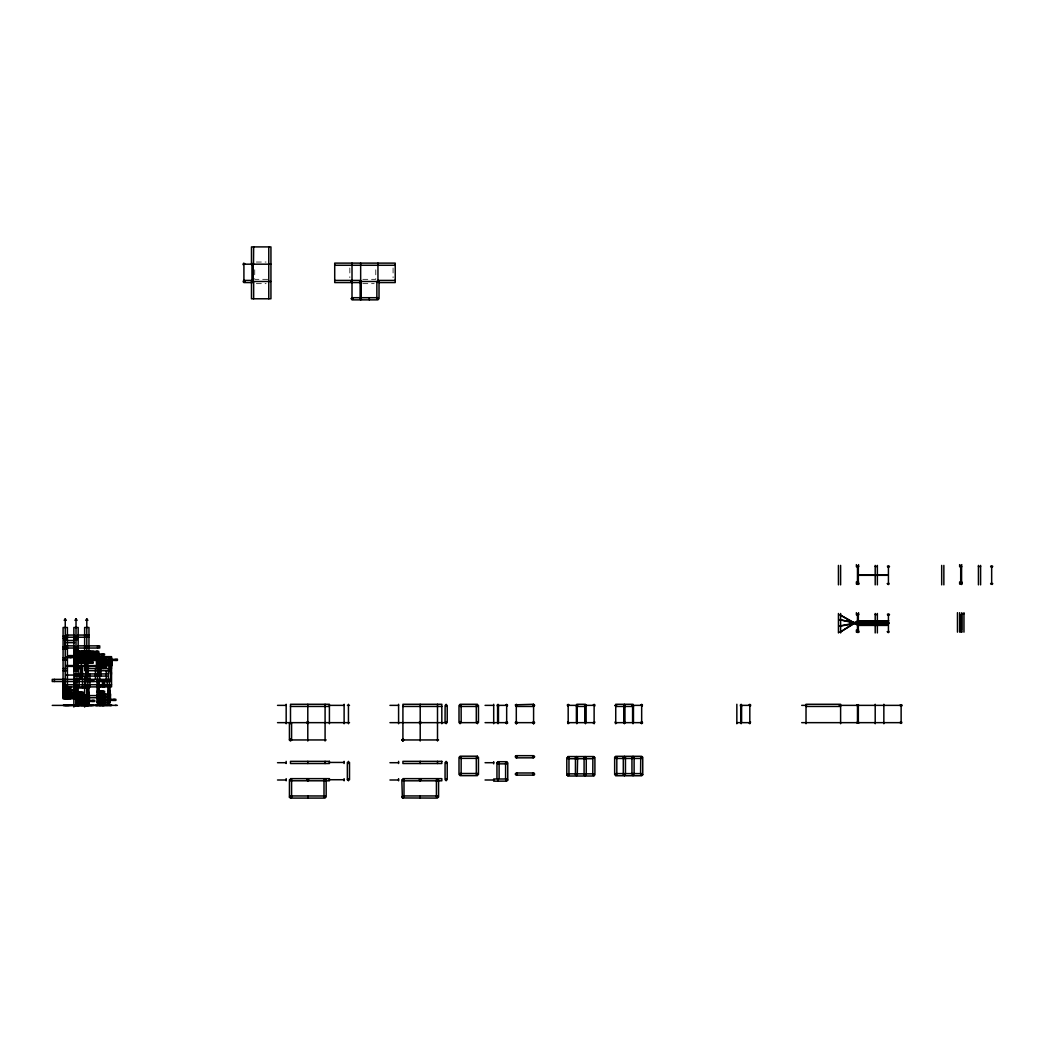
<?xml version="1.0" encoding="UTF-8"?>
<svg xmlns="http://www.w3.org/2000/svg" width="1045" height="1045" viewBox="0 0 1045 1045"><rect width="100%" height="100%" fill="white"/><g stroke="black" fill="none" stroke-linecap="round" stroke-linejoin="round"><path stroke-width="0.75" stroke-dasharray="5 3.75" d="M256.352 262.034L266.07 262.034M267.69 279.328L254.732 279.328L254.732 266.357M362.811 279.328L375.782 279.328L375.782 266.357M256.352 283.652L266.07 283.652M362.811 283.652L374.162 283.652M393.077 267.977L393.077 277.709M349.84 267.977L349.84 277.709"/><path stroke-width="1.5" d="M78.166 704.879L78.166 705.741L78.179 685.86M291.581 722.657L291.581 739.951L290.497 741.023L289.426 739.951L289.426 722.657M401.829 739.951C404.18 736.307 404.18 743.596 401.829 739.951L438.573 739.951M857.88 623.016L839.657 626.203M253.648 246.907L253.504 264.581L251.623 264.581L252.289 263.458M497.093 762.393C499.732 760.669 499.092 765.136 496.989 762.981M505.636 762.589L507.217 762.119L507.439 763.32M507.752 780.053C505.388 782.731 505.388 777.362 507.752 780.053L507.752 762.785M569.225 722.853L567.631 721.99L567.892 723.388M567.879 775.69L566.795 774.933L566.795 757.664L568.82 757.285M566.795 774.933L567.879 774.162L568.924 775.129M576.252 774.188L575.442 774.933L575.442 757.664L577.284 757.129M584.403 757.129L586.219 757.86L584.233 758.043M592.776 775.129L592.881 757.285L594.579 757.129L594.096 758.396M592.737 774.933L594.357 774.267L594.096 775.664M616.811 722.631L615.453 723.362L614.969 722.082M616.811 757.39L616.811 774.658L615.74 775.416L614.656 774.658L614.656 757.39L615.453 756.645L616.772 757.194M625.419 774.854C623.016 777.049 623.016 772.255 625.419 774.463M632.094 757.024L634.106 757.416L632.094 757.795M640.598 773.104L640.742 757.024L642.44 756.867L642.218 758.069M642.753 757.416L642.753 774.685L641.957 775.416L640.637 774.881M960.107 583.593L961.426 584.521L961.909 583.241M858.167 625.459L839.932 614.826L858.415 625.119M308.837 780.001C307.125 782.836 305.662 777.362 308.562 778.956M421.253 780.001C419.528 782.836 418.065 777.362 420.965 778.956M517.34 757.037C516.426 759.362 513.8 755.953 516.295 755.679L533.59 755.679L534.674 756.75L533.59 757.834L516.295 757.834L516.295 755.679L517.053 755.992M532.545 773.77C533.459 771.445 536.072 774.854 533.59 775.129L516.295 775.129L515.211 774.045L516.295 772.973L533.59 772.973L533.59 775.129L532.819 774.815M244.961 281.693C242.544 283.887 242.544 279.093 244.961 281.288M616.772 757.586L615.74 758.147L614.656 757.39M623.342 757.194L625.419 757.194M634.067 774.881L631.99 774.881M640.637 774.489L641.669 773.914L642.753 774.685M64.163 620.364L65.247 618.849L66.318 620.364M74.94 620.364L76.024 618.849L77.095 620.364M64.137 639.827L65.221 638.312L66.292 639.827M85.716 620.364L86.8 618.849L87.871 620.364M74.953 639.827L76.024 638.312L77.108 639.827M517.236 705.897L515.76 706.302L515.355 704.826L533.59 704.278L534.674 705.362L533.59 706.446L516.295 706.446M532.65 704.826L533.59 704.278L533.59 723.741C529.946 721.39 537.234 721.39 533.59 723.741M78.153 652.341L79.211 651.27L80.387 654.523L79.316 655.581L79.237 663.17L77.617 662.621L79.224 662.086L78.153 663.157L77.095 662.086L80.282 663.157L80.282 651.27L77.082 652.341M80.752 655.045L77.552 653.974L77.604 655.058L78.649 653.987L79.668 655.045L79.668 653.974L76.52 655.058M77.604 653.987L78.649 655.058L79.668 653.974M82.49 652.354L83.548 651.283L83.548 652.354L82.49 651.283L82.529 653.438L80.374 655.568M77.552 655.045L80.752 653.974L80.818 660.466L77.552 659.369L77.604 660.466L78.649 659.382L79.668 660.453L79.668 659.369L76.52 660.466M77.604 659.382L78.649 660.466L79.668 659.369M82.49 657.762L83.548 656.691L83.548 657.762L82.49 656.691M73.842 663.157L93.266 662.073L93.266 663.157L83.548 663.17L82.49 662.086L73.842 662.086M73.842 656.678L78.153 656.678L79.211 657.749L88.969 657.749L90.014 656.678L90.04 663.17L88.969 662.073L88.969 663.157L90.014 662.073M67.35 686.905L66.305 687.989L66.305 686.905L67.35 687.989M63.053 693.397L66.305 693.384L67.35 692.312M96.506 663.144L101.835 663.118L102.893 662.047L105.062 662.047M63.053 679.355L63.053 698.792L79.211 698.752L80.256 697.668L80.256 698.752L87.832 698.752M88.956 697.746L100.32 697.707L101.378 696.636L103.559 696.636M73.006 666.41L73.424 665.547M91.085 662.073L87.884 663.157L87.884 662.073L91.085 663.157L91.189 655.568L93.345 652.341M100.764 667.441L103.964 668.526L103.991 660.949L106.146 658.82L106.146 656.639M68.526 697.72L69.61 695.552L69.532 698.792M78.127 703.076L81.34 704.16L81.353 701.979L83.509 699.85L83.522 692.273L70.603 692.312M102.475 703.115L102.475 700.947L103.546 699.876M857.827 623.173L839.096 619.607L857.71 623.708M505.741 705.009L507.439 704.839L507.439 705.924M577.754 705.767L575.782 705.584L577.585 704.839M593.181 705.009L594.879 704.839L594.879 705.924M616.668 705.741L614.695 705.558L616.498 704.826M577.467 758.043L575.442 757.664M640.742 705.009L642.44 704.839L642.218 706.054M748.873 705.009L750.584 704.839L750.584 705.924M289.961 739.011L289.426 739.951L326.171 739.951M289.961 796.081L289.452 797.296L290.497 798.093L325.086 798.093L325.086 795.976L290.497 795.937M532.819 755.992C534.465 754.647 533.564 759.558 532.545 757.037M517.053 774.815C515.42 776.161 516.321 771.249 517.34 773.77M857.841 621.344L839.84 632.343L857.553 620.887M352.779 299.379L350.976 298.635L353.066 298.635M361.426 299.379L359.898 299.379M497.263 704.839L499.066 705.584L497.093 705.767M584.704 704.839L586.519 705.584L584.534 705.767M623.617 704.826L625.145 704.826M632.264 704.839L634.067 705.584L632.094 705.767M857.357 583.123C855.202 584.847 860.597 584.847 858.441 583.123M568.65 758.2L567.879 758.422M584.638 774.267L584.09 774.933L584.09 757.664M857.357 631.206C855.202 632.917 860.597 632.917 858.441 631.206M992.214 567.174C994.357 565.449 988.975 565.449 991.13 567.174M740.409 704.839L742.211 705.584L740.239 705.767M992.214 584.442C994.357 582.718 988.975 582.718 991.13 584.442M857.357 721.99C855.202 723.715 860.597 723.715 858.441 721.99M83.012 651.819L84.619 651.283M77.082 657.749L80.282 656.678M88.355 655.045L91.555 653.974L91.581 655.045L88.355 653.974L88.329 660.453L91.555 659.369L91.555 660.453L88.355 659.369M84.619 656.691L83.012 657.227L84.619 657.762M77.552 660.453L80.752 659.369M91.085 656.678L87.884 657.749L87.884 656.678L91.085 657.749M80.282 662.073L77.082 663.157L78.14 662.086L79.211 663.157M84.619 662.086L83.012 662.621L84.619 663.17M100.764 657.723L103.964 656.639L103.991 658.82L105.062 659.891L105.062 656.639M100.764 663.118L103.964 662.047M104.435 664.751L101.234 665.822L101.234 664.751L104.435 665.822L104.448 659.343L101.234 660.414L101.234 659.343L104.435 660.414M102.358 667.99L103.964 667.441L103.991 663.118L100.764 662.047M65.234 687.989L68.434 686.905L68.447 693.384M65.234 693.384L66.828 692.848L65.234 692.312M68.905 695.016L65.691 696.088L65.691 695.016L68.905 696.088L68.918 689.609L65.691 690.693L65.691 689.609L68.905 690.693M78.127 693.344L81.34 692.273L81.353 699.85L83.509 701.979L83.509 704.16M81.81 700.372L78.597 701.456L78.597 700.372L81.81 701.456L81.81 694.977L78.597 696.048L78.584 694.977L81.81 696.048L64.594 696.088L64.594 695.016L81.876 695.016M78.127 698.752L81.34 697.668L81.34 698.752L78.127 697.668M99.249 692.312L102.449 691.228L102.449 692.312L99.249 691.228M78.127 704.16L81.34 703.076L81.34 704.16M99.249 697.707L102.449 696.636L102.449 697.707L99.249 696.636M102.919 699.34L99.719 700.411L99.719 699.34L102.919 700.411L102.919 693.932L99.719 695.016L99.719 693.932L102.919 695.016M888.707 567.252C891.398 566.103 886.238 564.888 887.662 567.056M888.707 615.335C891.398 614.186 886.238 612.958 887.662 615.139M901.417 706.12C903.951 705.192 899.471 703.585 900.202 705.767M86.813 704.879L86.813 705.741L86.8 698.831M839.488 626.046L857.775 622.48M516.295 723.741C519.94 721.39 512.651 721.39 516.295 723.741L516.295 704.278L517.236 704.826M594.122 723.414L594.879 722.108L593.077 722.853M749.814 723.414L750.584 722.108L748.769 722.853M83.979 705.414L73.855 705.414L93.737 705.362L73.842 705.375L78.179 705.427M92.182 705.362L84.645 705.375L88.956 705.427L88.916 700.189M95.435 705.375L111.541 705.388L109.856 705.362M102.475 705.414L103.546 705.414L102.384 705.362M107.23 705.388L110.456 705.388M70.851 705.362L73.424 705.375M75.423 705.362L76.507 705.362M77.095 705.375L79.668 705.362M83.548 705.362L81.34 705.414M67.82 705.401L63.053 705.414L97.59 705.362L96.506 705.362M68.447 705.414L71.073 705.401M243.916 264.189L270.942 264.189M334.714 265.273L395.232 265.273M243.916 280.413L252.563 280.413M334.714 280.413L360.656 280.413L360.656 299.863M395.232 280.413L377.95 280.413L377.95 282.568M270.942 281.484L251.479 281.484L251.479 298.779L270.942 298.779L270.942 246.907L251.479 246.907L251.479 264.189M360.656 282.568L334.714 282.568L334.714 263.118L395.232 263.118L395.232 282.568L379.518 282.568M352.008 297.707L377.95 297.707L377.95 299.863L352.008 299.863L352.008 281.484M875.201 566.495L877.356 566.495M978.433 566.495L980.602 566.495M857.762 574.776L887.231 574.776M857.762 575.312L887.231 575.312M857.475 583.828L858.337 583.828M960.708 583.828L961.583 583.828M961.792 613.768L963.96 613.768M875.201 614.564L877.356 614.564M857.775 620.821L888.799 620.821L857.775 621.357M857.775 622.572L888.799 622.572L888.786 623.643M857.762 623.107L888.799 623.12M857.762 623.643L887.231 623.643M857.762 624.858L887.231 624.858M857.762 625.406L887.231 625.406M66.684 635.06L74.587 635.06M77.461 635.06L88.956 635.06M63.092 636.144L67.403 636.144M73.868 636.144L78.179 636.144M66.684 637.215L74.587 637.215M77.461 637.215L88.956 637.215M63.092 638.299L67.403 638.299M73.868 638.299L78.179 638.299M66.684 640.467L74.587 640.467M66.684 642.623L74.587 642.623M66.684 645.862L74.587 645.862M77.461 645.862L99.732 645.862L99.732 648.031L77.461 648.031M63.053 646.959L67.403 646.946M73.868 646.946L78.179 646.959M66.684 648.031L74.587 648.031M63.053 649.115L67.376 649.115M73.868 649.115L78.179 649.115M73.829 651.283L98.674 651.27L98.583 676.076M73.829 652.354L98.674 652.354M79.316 653.452L82.529 653.438M91.085 652.341L87.884 651.27L87.884 652.341L91.085 651.27L91.189 653.438L93.345 653.438M76.442 653.974L86.173 653.974L86.173 660.453L76.442 660.453M87.244 653.974L104.539 653.974L104.539 655.045L87.244 655.045M76.442 655.045L86.173 655.045M73.868 655.594L68.696 655.594L68.696 657.762L92.26 656.665L92.182 651.27M79.316 655.581L81.471 655.581M91.189 655.568L92.26 655.568M93.266 656.678L111.541 656.652L111.541 686.879L63.053 686.918M65.73 656.9L75.135 656.9M81.405 656.9L84.54 656.9M87.675 656.9L90.81 656.9M93.945 656.9L97.08 656.9M63.053 657.762L67.376 657.762M92.195 657.749L90.014 657.749L88.969 656.678L88.969 657.749M93.266 657.749L111.541 657.723M103.991 658.82L106.146 658.82M76.442 659.369L86.226 659.382M87.257 659.369L96.976 659.369M98.06 659.369L99.144 659.369M63.053 659.917L67.376 659.917M87.257 660.453L96.976 660.453M103.991 660.949L105.062 660.949M96.506 662.073L101.835 662.047L102.893 663.118L105.062 663.118M106.146 662.047L111.541 662.047M106.146 663.118L111.541 663.118M112.011 664.751L100.124 664.751L100.124 665.822L112.011 665.822L112.011 659.343M65.73 665.547L75.135 665.547M78.088 665.547L84.723 665.547M87.218 665.547L97.172 665.547M77.317 665.978L90.249 666.41M65.639 666.41L75.135 666.41M78.27 666.41L97.25 666.41M73.842 667.481L82.464 667.468L82.464 679.341M84.645 667.481L87.871 667.468M96.506 667.468L106.146 667.441M109.385 667.441L111.541 667.441M63.053 668.565L67.376 668.565M73.842 668.565L82.464 668.552M84.645 668.565L111.541 668.513M63.053 670.72L67.376 670.72M73.842 670.72L78.153 670.72M86.8 670.72L110.561 670.72M80.308 672.862L82.464 672.862M85.703 672.862L87.871 672.862M98.583 672.836L100.738 672.836M110.456 672.836L111.541 672.836M107.23 673.92L74.809 673.92L74.926 698.792M111.541 673.92L110.456 673.92L110.456 656.652M65.73 675.057L75.135 675.057M74.809 676.076L86.33 676.076M87.78 676.076L107.23 676.076M80.308 678.27L82.464 678.27M85.703 678.27L87.871 678.27M110.561 679.355L52.25 679.355L52.25 681.51L110.561 681.51L110.561 668.565M98.152 680.439L104.631 680.439L104.631 686.918M63.053 682.594L65.208 682.594M73.855 682.594L76.011 682.594M74.822 684.723L79.133 684.723M85.625 684.723L97.146 684.723M98.583 684.723L111.541 684.723M66.684 684.775L74.587 684.775M78.897 684.775L86.8 684.775M65.247 685.86L67.403 685.86M97.067 685.833L99.223 685.833M102.475 685.833L110.025 685.833L110.025 703.115L97.067 703.115L97.067 680.439M63.053 687.989L70.616 687.989M73.855 687.989L85.376 688.015M86.761 687.95L88.916 687.95M75.397 689.609L64.594 689.609L64.594 690.693L75.397 690.693M66.684 690.183L74.587 690.183M97.067 691.241L104.631 691.228L104.631 692.312L97.067 692.312M107.87 691.241L110.025 691.241M63.053 692.312L69.532 692.312M86.761 692.273L88.916 692.273M107.87 692.312L110.025 692.312M69.61 693.397L67.35 693.384L66.305 692.312L66.305 693.384M83.522 693.344L70.603 693.384L70.616 686.905M86.761 693.357L88.916 693.357M98.622 693.932L108.34 693.932M68.526 693.397L68.526 694.494L69.61 694.494M81.823 694.977L76.429 694.977L76.481 696.088M82.908 694.977L89.387 694.977L89.387 701.456M98.622 695.016L108.34 695.016M109.425 695.016L110.509 695.016M65.247 695.591L73.868 695.591M78.179 695.591L86.8 695.591M82.908 696.048L89.387 696.048M68.526 696.623L70.681 696.623L70.681 697.72M97.067 696.636L103.546 697.707L103.546 691.228M104.631 696.636L110.025 696.636M87.832 697.668L63.053 697.72L63.092 627.496L67.403 627.496L67.403 695.591M104.631 697.707L110.025 697.707M102.475 691.228L102.475 698.818L103.546 698.818M98.622 699.34L115.904 699.34L115.904 700.411L98.622 700.411M81.353 699.85L83.509 699.85M77.5 700.372L94.781 700.372L94.781 701.456L77.5 701.456M102.475 700.947L104.631 700.947L104.631 703.115M81.353 701.979L83.509 701.979M97.067 702.044L110.025 702.031M75.945 703.076L88.916 703.076M75.945 704.16L88.916 704.147M89.374 705.362L92.404 705.362M65.234 705.414L68.905 705.401M99.249 705.414L106.603 705.362L95.448 705.375L104.631 705.414M52.25 705.388L117.406 705.362M277.526 705.362L286.173 705.362M329.41 705.362L344.118 705.362M347.397 705.362L349.513 705.362M389.942 705.362L398.589 705.362M485.063 705.362L493.697 705.362M498.021 705.362L506.668 705.362M568.18 705.362L576.827 705.362M585.474 705.362L594.122 705.362M634.472 705.362L641.669 705.362M741.166 705.362L749.814 705.362M801.698 705.362L806.583 705.362M839.187 705.362L901.13 705.362L901.13 722.657L801.698 722.657M64.124 705.414L69.532 705.414M290.497 706.446L329.41 706.446M402.913 706.446L441.826 706.446M477.382 706.446L460.087 706.446L460.087 704.278L477.382 704.278L477.382 706.407M576.827 706.446L585.474 706.446M615.74 706.446L633.022 706.446M806.022 706.446L840.611 706.446M277.526 722.657L349.513 722.657M389.942 722.657L447.221 722.657L447.221 705.362L445.105 705.362L445.065 722.657M485.063 722.657L506.668 722.657M516.295 722.657L533.59 722.657M568.18 722.657L594.122 722.657M615.74 722.657L641.669 722.657M736.843 722.657L749.814 722.657M461.172 757.272L459.003 757.272L459.003 774.567L461.132 774.567L461.172 758.853M476.298 757.272L478.466 757.272L478.466 774.567L476.337 774.567L476.298 758.853M634.472 758.461L641.669 758.461M567.879 758.722L592.384 758.722M329.41 762.432L344.118 762.432M277.526 762.706L286.173 762.706M389.942 762.706L398.589 762.706M485.063 762.706L493.697 762.706M499.471 763.856L506.668 763.856M615.74 773.6L622.938 773.6M329.41 779.727L344.118 779.727M347.397 779.727L349.513 779.727L349.513 762.432L347.358 762.432L347.358 779.727M277.526 780.001L286.173 780.001M389.942 780.001L398.589 780.001M485.063 780.001L493.697 780.001M404.48 780.811L441.826 780.811L441.826 778.643L402.913 778.643L402.913 780.811M404.48 795.937L437.502 795.937L437.502 798.093L402.377 797.949L401.829 779.727L403.997 779.727L403.997 797.021L402.913 798.093L402.913 796.734M100.738 705.362L98.687 705.375M109.385 705.362L112.011 705.362M115.25 705.362L116.335 705.362M106.25 705.375L108.406 705.375M74.913 705.375L75.998 705.375M85.716 705.375L88.851 705.401M624.387 723.388L623.617 722.082L625.459 722.631M506.394 723.388C509.503 723.506 505.924 720.358 505.636 722.853M533.59 706.446L532.65 705.897M351.734 282.307L350.937 281.562M252.289 282.202L251.518 281.667M641.134 723.31C644.425 723.937 641.199 720.175 640.637 722.853M567.892 706.12L567.239 705.009L569.107 705.009M103.964 657.723L100.764 656.639L100.738 676.076M81.419 651.283L84.619 652.354M80.282 652.341L77.082 651.27L77.056 668.552M76.52 653.987L79.733 655.058M77.082 656.678L80.282 657.749M76.52 659.382L79.733 660.466M65.234 686.905L68.434 687.989M78.127 692.273L81.34 693.344L81.34 692.273M99.249 702.044L102.449 703.115L102.449 702.044L99.249 703.115L99.223 680.439M65.234 697.72L68.434 698.792L68.447 697.707L65.234 698.792L65.221 638.312M585.709 774.267L586.258 774.933L586.258 757.664M291.046 739.011L291.581 739.951M291.046 796.081L291.542 797.296L290.497 797.779M961.909 565.972C961.165 569.42 959.127 565.881 961.792 564.613M361.426 281.027L361.204 282.228L359.584 281.562M244.857 263.836L243.38 263.562L242.976 264.607M577.284 774.397L577.611 757.664M91.189 653.438L92.26 654.51M80.374 653.438L81.458 654.51L81.379 651.27M102.475 698.818L104.631 700.947M68.526 694.494L70.681 696.623M81.196 665.547L81.628 666.41M78.153 651.27L79.211 652.341M80.726 696.048L79.681 694.977L79.72 696.088L80.726 694.977L80.805 696.088M80.256 698.752L79.211 697.668L79.211 698.752M991.666 566.495L991.666 582.209M980.602 565.41L980.602 584.86M978.433 565.41L978.433 584.86M963.96 612.683L963.96 632.147M961.792 581.908L961.792 584.064M961.792 612.683L961.792 632.147M961.583 583.789L961.583 566.495L960.708 566.495L960.708 582.209M961.583 630.292L961.583 614.564L960.708 614.564L960.708 630.292M961.152 566.495L961.152 583.789M961.152 614.564L961.152 630.292M959.637 564.613L959.637 566.769M959.637 581.908L959.637 584.064M959.637 612.683L959.637 632.147M957.468 612.683L957.468 632.147M943.857 565.41L943.857 584.86M941.689 565.41L941.689 584.86M888.42 566.495L888.42 582.209M888.42 614.564L888.42 630.292M883.848 704.278L883.848 723.741M877.356 565.41L877.356 584.86M877.356 613.493L877.356 632.943M875.201 565.41L875.201 584.86M875.201 613.493L875.201 632.943M875.201 704.278L875.201 723.741M858.546 564.613L858.546 566.769M858.546 581.908L858.546 584.064M858.546 612.683L858.546 614.852M858.546 629.978L858.546 632.147M858.337 566.495L858.337 582.209M858.337 614.564L858.337 630.292M858.337 705.362L858.337 722.657M857.906 566.495L857.906 582.209M857.906 614.564L857.906 630.292M857.906 705.362L857.906 722.657M857.475 566.495L857.475 582.209M857.475 614.564L857.475 630.292M857.475 705.362L857.475 722.657M856.391 564.613L856.391 566.769M856.391 581.908L856.391 584.064M856.391 612.683L856.391 614.852M856.391 629.978L856.391 632.147M840.611 565.41L840.611 584.86M840.611 613.493L840.611 632.943M840.611 723.741L840.611 704.278L806.022 704.278L806.022 723.741M838.443 565.41L838.443 584.86M838.443 613.493L838.443 632.943M749.814 704.278L749.814 723.741M741.597 705.362L741.597 722.657M741.166 704.278L741.166 723.741M740.735 705.362L740.735 722.657M736.843 704.278L736.843 723.741M641.669 704.278L641.669 721.076M641.669 721.572L641.669 723.741M641.669 758.147L641.669 756.306L615.74 756.306L615.74 758.461L633.022 758.461L633.022 756.306M634.106 757.416L634.106 773.104M633.466 705.362L633.466 722.657M633.022 723.741L633.022 704.278L615.74 704.278L615.74 723.741M633.022 773.6L633.022 775.756M632.591 705.362L632.591 722.657M631.951 757.416L631.951 773.104M625.459 757.39L625.459 773.091M624.819 705.362L624.819 722.657M624.387 704.278L624.387 723.741M624.387 756.306L624.387 758.461M624.387 775.756L624.387 773.6L641.669 773.6L641.669 775.756L615.74 775.756L615.74 774.685M623.943 705.362L623.943 722.657M623.303 757.39L623.303 774.658M594.905 757.664L594.905 774.933M594.122 704.278L594.122 723.741M593.821 758.174L593.821 756.554L567.879 756.554L567.879 758.174M585.905 705.362L585.905 722.657M585.474 723.741L585.474 704.278L576.827 704.278L576.827 723.741M585.174 756.554L585.174 758.722M585.174 773.849L585.174 776.017M585.043 705.362L585.043 722.657M577.258 705.362L577.258 722.657M576.526 756.554L576.526 758.722M576.526 773.849L576.526 776.017M576.396 705.362L576.396 722.657M568.963 757.664L568.963 774.933M568.18 704.278L568.18 723.741M506.668 704.278L506.668 721.076M506.668 721.572L506.668 723.741M506.668 763.32L506.668 761.7L498.021 761.7L498.021 763.856M505.597 762.785L505.597 778.473M499.105 762.785L499.105 778.473M498.465 705.362L498.465 722.657M498.021 704.278L498.021 723.741M498.021 778.995L498.021 781.151M497.59 705.362L497.59 722.657M496.95 762.785L496.95 778.473M493.697 704.278L493.697 723.741M493.697 761.7L493.697 763.856M477.382 721.612L477.382 723.741M476.298 722.657L476.298 705.362L478.466 705.362L478.466 722.657L459.003 722.657L459.003 705.362L461.132 705.362L461.172 722.657M460.087 721.572L460.087 723.741M446.15 704.278L446.15 706.407M446.15 721.612L446.15 723.741M446.15 761.348L446.15 763.477M446.15 778.682L446.15 780.811M441.826 723.741L441.826 704.278L402.913 704.278L402.913 741.023M438.573 779.727L438.573 797.021L436.418 797.021L436.418 779.727M437.502 704.278L437.502 741.023M437.502 761.348L437.502 763.516M437.502 778.643L437.502 780.824M420.208 704.278L420.208 741.023M420.208 761.348L420.208 763.516M420.208 778.643L420.208 780.824M420.208 795.937L420.208 798.093M398.589 704.278L398.589 723.741M398.589 761.348L398.589 763.516M398.589 778.643L398.589 780.811M377.95 263.118L377.95 279.916M376.866 281.484L376.866 298.779L379.022 298.779L379.022 281.484L360.225 281.484L360.225 298.779M369.303 297.707L369.303 299.863M361.087 281.484L361.087 298.779M360.656 263.118L360.656 279.916M352.008 263.118L352.008 279.916M348.442 704.278L348.442 723.741M348.442 761.348L348.442 763.516M348.442 778.643L348.442 780.811M344.118 704.278L344.118 723.741M344.118 761.348L344.118 763.516M344.118 778.643L344.118 780.811M329.41 723.741L329.41 704.278L290.497 704.278L290.497 723.702M326.171 779.727L326.171 797.021L324.002 797.021L324.002 779.727M325.086 704.278L325.086 741.023M325.086 761.348L325.086 763.516M325.086 778.643L325.086 780.824M307.792 704.278L307.792 741.023M307.792 761.348L307.792 763.516M307.792 778.643L307.792 780.824M307.792 795.937L307.792 798.093M286.173 704.278L286.173 723.741M286.173 761.348L286.173 763.516M286.173 778.643L286.173 780.811M268.774 246.907L268.774 298.779M253.648 281.484L253.648 298.779M252.994 264.189L252.994 281.484M252.563 264.189L252.563 282.568L243.916 282.568L243.916 263.118M252.132 264.189L252.132 279.916M116.335 659.343L116.335 660.427M115.25 659.343L115.25 660.427M114.819 699.34L114.819 700.411M113.748 699.34L113.748 700.411M110.94 659.343L110.927 660.414M110.496 700.411L110.509 693.932L109.425 693.932L109.425 700.411M109.856 659.343L109.856 665.822M109.385 656.652L109.385 668.513M109.385 680.399L109.385 686.879M108.954 685.833L108.954 703.115M108.393 668.565L108.393 681.51M108.34 699.34L108.34 700.411M107.87 685.833L107.87 703.115M107.23 680.399L107.23 684.723M106.603 659.343L106.616 665.822M106.25 670.72L106.25 681.51M106.146 660.949L106.146 668.526M105.532 659.343L105.532 665.822M105.101 693.932L105.101 700.411M105.062 664.568L105.062 668.526M104.017 693.932L104.017 700.411M103.546 680.439L103.546 686.918L103.546 685.833M103.455 653.974L103.455 655.045M103.546 697.72L103.546 703.115M102.893 662.047L102.893 663.118M102.475 680.439L102.475 686.918M102.384 653.974L102.384 655.045M101.835 662.047L101.835 663.118M101.378 696.636L101.378 697.707M100.738 684.723L100.738 686.879M100.32 696.636L100.32 697.707M99.654 656.639L99.654 673.92M99.758 675.044L99.771 681.51M99.732 695.591L99.732 697.746M99.131 653.974L99.144 660.453L98.06 660.453L98.06 653.974M98.152 681.51L98.139 703.115M97.577 645.862L97.577 648.031M97.59 651.27L97.603 681.51M97.538 693.932L97.538 695.016M97.577 697.746L97.577 695.591L88.956 695.591L88.956 685.86M97.538 699.34L97.538 700.411M96.976 653.974L96.976 655.045M96.506 651.27L96.506 668.552M95.448 668.565L95.448 679.355M93.828 680.439L93.828 681.51M93.737 653.974L93.737 660.453M93.71 700.372L93.71 701.456M93.266 651.27L93.266 652.354M92.705 653.987L92.705 655.058M92.705 659.382L92.705 660.466M92.757 680.439L92.744 681.51M92.652 653.974L92.665 660.453M92.626 700.372L92.626 701.456M92.182 656.678L92.182 663.157M91.581 653.974L91.581 660.453M91.673 680.439L91.673 681.51M90.549 653.987L90.549 655.058M89.935 673.92L89.935 686.879M88.956 654.157L88.956 627.496L84.645 627.496L84.645 670.72M88.956 679.355L88.956 681.51M88.302 694.977L88.302 701.456M87.871 651.27L87.845 693.357M87.832 700.189L87.845 704.147M87.31 653.987L87.31 655.058M87.31 659.382L87.31 660.466M87.231 694.977L87.231 701.456M86.8 618.849L86.8 651.27M86.8 681.51L86.787 651.27M86.8 686.944L86.8 697.746M86.761 686.879L86.761 704.147M85.703 651.27L85.703 679.341M85.625 673.92L85.625 686.879M85.154 653.987L85.154 655.058M85.154 659.382L85.154 660.466M84.645 677.212L84.645 684.423M84.645 684.775L84.645 707.047M83.979 694.977L83.979 701.456M83.548 662.086L83.548 663.17M82.921 653.974L82.934 660.453M82.908 700.372L82.908 701.456M82.529 655.568L82.49 663.17M82.503 680.817L82.503 688.015M82.437 692.273L82.437 704.16M81.85 653.974L81.85 660.453M81.379 662.073L81.405 665.547M81.379 667.468L81.379 679.341M80.295 667.468L80.308 679.341M79.133 673.92L79.133 686.879M78.623 653.974L78.649 655.058M78.623 659.369L78.649 660.466M78.14 675.044L78.179 627.496L73.868 627.496L73.868 707.047M77.5 694.977L77.5 696.048M77.03 686.879L77.03 704.147M76.964 673.92L76.977 686.879M76.429 700.372L76.429 701.456M76.024 618.849L75.998 675.044M76.011 679.355L76.011 681.51M75.958 686.879L76.024 705.31M75.371 653.974L75.371 655.045M75.371 659.369L75.371 660.453M75.397 695.016L75.397 696.088M74.9 651.27L74.913 668.565M74.352 653.987L74.352 660.466M74.326 689.609L74.326 696.088M71.073 689.609L71.073 696.088M70.851 655.594L70.851 657.762M70.681 693.397L70.681 694.494M70.616 697.707L70.603 698.792M70.002 689.609L70.002 696.088M69.532 686.905L69.532 690.876M65.247 618.849L65.247 646.946M65.247 681.536L65.247 692.339M65.247 692.704L65.247 697.746M64.124 681.51L64.124 698.792M54.405 679.355L54.405 681.51M306.747 722.369C308.079 726.497 309.96 719.456 306.747 722.369M401.868 796.734C405.473 798.85 403.292 794.265 401.868 796.734M419.163 722.369C420.482 726.497 422.376 719.456 419.163 722.369M856.861 566.325C858.337 569.342 859.957 564.13 856.861 566.325M856.861 614.395C858.337 617.425 859.957 612.2 856.861 614.395M856.861 705.192C858.337 708.223 859.957 702.998 856.861 705.192M887.375 583.593C888.864 586.611 890.471 581.399 887.375 583.593M887.375 631.663C888.864 634.694 890.471 629.469 887.375 631.663M900.098 722.461C901.574 725.491 903.18 720.266 900.098 722.461M90.014 651.27L88.969 652.341L88.969 651.27L90.014 652.341L90.014 651.27M90.484 653.974L89.426 655.045L89.426 653.974L90.484 655.045L90.484 653.974M90.484 659.369L89.426 660.453L89.426 659.369L90.484 660.453L90.484 659.369M67.82 689.609L66.775 690.693L66.775 689.609L67.82 690.693L67.82 689.609M102.893 656.639L101.835 657.723L101.835 656.639L102.893 657.723L102.893 656.639M67.82 695.016L66.775 696.088L66.775 695.016L67.82 696.088L67.82 695.016M103.35 659.343L102.305 660.414L102.305 659.343L103.35 660.414L103.35 659.343M67.35 697.72L66.305 698.792L66.305 697.72L67.35 698.792L67.35 697.72M103.35 664.751L102.305 665.822L102.305 664.751L103.35 665.822L103.35 664.751M102.893 667.441L101.835 668.526L101.835 667.441L102.893 668.526L102.893 667.441M80.256 692.273L79.211 693.344L79.211 692.273L80.256 693.344L80.256 692.273M80.726 700.372L79.681 701.456L79.681 700.372L80.726 701.456L80.726 700.372M80.256 703.076L79.211 704.16L79.211 703.076L80.256 704.16L80.256 703.076M101.378 691.228L100.32 692.312L100.32 691.228L101.378 692.312L101.378 691.228M101.848 693.932L100.79 695.016L100.79 693.932L101.848 695.016L101.848 693.932M101.848 699.34L100.79 700.411L100.79 699.34L101.848 700.411L101.848 699.34M101.378 702.044L100.32 703.115L100.32 702.044L101.378 703.115L101.378 702.044M858.337 631.859L857.475 631.859L858.337 631.898M961.583 631.859L960.708 631.859L961.583 631.898M117.406 659.343L100.124 659.343L100.124 660.414L117.406 660.427L117.406 659.343M477.382 756.201L460.087 756.201L460.087 758.356L477.382 758.356L477.382 756.201M329.41 761.348L290.497 761.348L290.497 763.516L329.41 763.516L329.41 761.348M441.826 761.348L402.913 761.348L402.913 763.516L441.826 763.516L441.826 761.348M447.221 762.432L445.065 762.432L445.065 779.727L447.221 779.727L447.221 762.432M477.382 773.496L460.087 773.496L460.087 775.651L477.382 775.651L477.382 773.522M593.821 773.849L567.879 773.849L567.879 776.017L593.821 776.017L593.821 773.849M329.41 778.643L290.497 778.643L290.497 780.772L329.41 780.811L329.41 778.643M506.668 778.995L493.697 778.995L493.697 781.151L506.668 781.151L506.668 778.995M291.581 779.727L289.452 779.727L289.426 797.021L291.581 797.021L291.581 779.727"/></g></svg>
